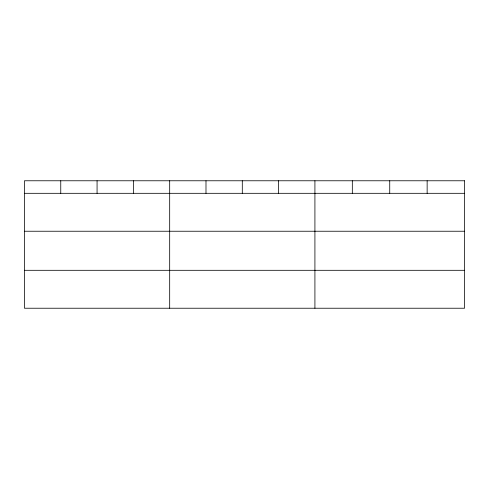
<?xml version="1.0" encoding="UTF-8"?>
<svg xmlns="http://www.w3.org/2000/svg" width="489" height="489" viewBox="0 0 489 489"><rect width="100%" height="100%" fill="white"/><g stroke="black" fill="none" stroke-linecap="round" stroke-linejoin="round"><path stroke-width="0.73" d="M24.45 193.314L464.55 193.314M24.45 231.236L464.55 231.236M24.45 270.307L464.55 270.307M427.141 180.771L427.141 193.314M389.733 180.771L389.733 193.314M352.324 180.771L352.324 193.314M314.916 180.771L314.916 308.229M278.608 180.771L278.608 193.314M242.299 180.771L242.299 193.314M205.991 180.771L205.991 193.314M169.683 180.771L169.683 308.229M133.375 180.771L133.375 193.314M97.067 180.771L97.067 193.314M60.758 180.771L60.758 193.314M464.55 180.771L24.45 180.771L24.45 308.229L464.55 308.229L464.55 180.771"/></g></svg>
